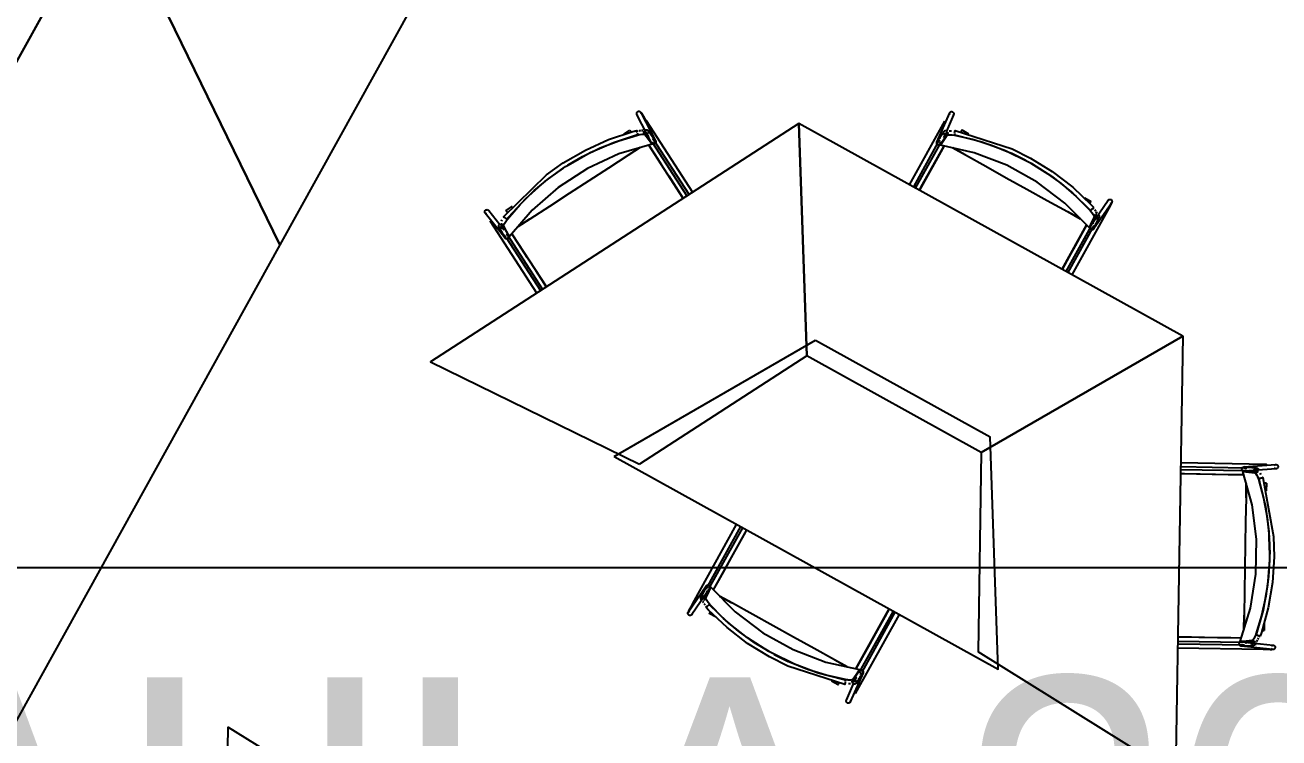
# Model space of a CAD drawing. Header units: metres. Extents: x 3.2 to 22.3, y 0.7 to 22.8.
# Drawn here: x 12.905 to 14.142, y 5.182 to 5.886 of the extents above; entities that cross this region are included whole.
import ezdxf

# ---------------------------------------------------------------- set-up
doc = ezdxf.new("R2010")
doc.units = ezdxf.units.M
for name, color, linetype in [('ARREDI', 9, 'Continuous'), ('PARETI_STRUTTURE', 7, 'Continuous'), ('WAYFINDING_RIQUADRI', 7, 'Continuous'), ('WAYFINDING_TESTI', 7, 'Continuous')]:
    doc.layers.add(name, color=color, linetype=linetype)

msp = doc.modelspace()

# ---------------------------------------------------------------- linework, layer by layer
at = {"layer": 'ARREDI'}
for points in [[(13.3182, 6.6105), (13.7006, 6.6506), (13.1564, 5.6689), (12.9878, 6.0146), (13.1564, 5.6689), (12.7762, 4.9831), (12.5007, 5.1358), (12.9878, 6.0146)], [(13.5097, 5.7966), (13.5091, 5.7971), (13.5088, 5.7975), (13.5088, 5.7975), (13.5087, 5.7977), (13.5086, 5.7985), (13.5087, 5.7992)], [(13.5087, 5.7992), (13.509, 5.7999), (13.5096, 5.8004), (13.5103, 5.8006), (13.5111, 5.8006), (13.5118, 5.8004), (13.5124, 5.7999), (13.5126, 5.7995), (13.5126, 5.7995), (13.5127, 5.7993), (13.5129, 5.7986), (13.5128, 5.7978)], [(13.8175, 5.7973), (13.8173, 5.7981), (13.8174, 5.7988), (13.8175, 5.799), (13.8175, 5.799), (13.8177, 5.7995), (13.8182, 5.8), (13.8189, 5.8003), (13.8197, 5.8003), (13.8204, 5.8001), (13.821, 5.7996), (13.8214, 5.799)], [(13.8214, 5.799), (13.8216, 5.7983), (13.8215, 5.7975), (13.8214, 5.7973), (13.8214, 5.7973), (13.8212, 5.7969), (13.8206, 5.7964)], [(13.6687, 5.7887), (13.3051, 5.5533), (13.5113, 5.4522)], [(13.5018, 5.7819), (13.502, 5.7817), (13.5022, 5.7813), (13.5026, 5.7807), (13.503, 5.7801)], [(13.5086, 5.7815), (13.5085, 5.7818), (13.5085, 5.7818), (13.5085, 5.7818)], [(13.5098, 5.7812), (13.5087, 5.781)], [(13.5087, 5.781), (13.5097, 5.7812)], [(13.509, 5.7796), (13.5088, 5.7804), (13.5087, 5.781)], [(13.5122, 5.7816), (13.511, 5.7815)], [(13.5111, 5.7815), (13.5124, 5.7817)], [(13.515, 5.7817), (13.5133, 5.7818)], [(13.5134, 5.7818), (13.515, 5.7818)], [(13.5199, 5.7796), (13.5195, 5.779), (13.5189, 5.7785), (13.5182, 5.7782), (13.5175, 5.7782), (13.5168, 5.7784), (13.5168, 5.7784), (13.5162, 5.7789), (13.5161, 5.779), (13.5158, 5.7795), (13.5157, 5.7802), (13.5158, 5.781)], [(13.5162, 5.7816), (13.5168, 5.7821), (13.5175, 5.7824), (13.5182, 5.7824), (13.5189, 5.7822), (13.519, 5.7822), (13.5195, 5.7817), (13.5196, 5.7816), (13.5198, 5.7811), (13.52, 5.7804), (13.5198, 5.7796)], [(13.5167, 5.7908), (13.5172, 5.7911)], [(13.5205, 5.7755), (13.5194, 5.7768), (13.5168, 5.7802)], [(13.5179, 5.7916), (13.5177, 5.7914), (13.5172, 5.7911)], [(13.518, 5.7916), (13.518, 5.7916)], [(14.0475, 5.5787), (13.6687, 5.7887), (13.6766, 5.5592)], [(13.8487, 5.4638), (13.6766, 5.5592), (13.6687, 5.7887)], [(13.8116, 5.7787), (13.8114, 5.7794), (13.8115, 5.7802), (13.8118, 5.7807), (13.8119, 5.7808), (13.8123, 5.7813), (13.8124, 5.7813), (13.8131, 5.7816), (13.8138, 5.7816), (13.8145, 5.7814), (13.8151, 5.7809)], [(13.8114, 5.7747), (13.8122, 5.7759), (13.8155, 5.7808)], [(13.8127, 5.7908), (13.8127, 5.7908)], [(13.8127, 5.7907), (13.813, 5.7906), (13.8134, 5.7904)], [(13.8134, 5.7903), (13.814, 5.79)], [(13.8171, 5.7812), (13.818, 5.7813), (13.8193, 5.7812)], [(13.8179, 5.7813), (13.8192, 5.7812)], [(13.8224, 5.7795), (13.8226, 5.7802), (13.8227, 5.7808), (13.8227, 5.7813), (13.8228, 5.7816), (13.8228, 5.7817), (13.8228, 5.7816), (13.8228, 5.7814)], [(13.8294, 5.7822), (13.8293, 5.7819), (13.8291, 5.7815), (13.8288, 5.7809), (13.8284, 5.7803)], [(13.5094, 5.7772), (13.5118, 5.7777), (13.5141, 5.778), (13.5158, 5.778), (13.5166, 5.7777), (13.5202, 5.773), (13.5239, 5.7683), (13.4911, 5.7585), (13.4599, 5.7442), (13.4312, 5.7255), (13.4053, 5.703), (13.383, 5.6771), (13.3802, 5.6823), (13.3774, 5.6875)], [(13.455, 5.756), (13.4725, 5.7645), (13.4907, 5.7716), (13.5093, 5.7772)], [(13.4551, 5.756), (13.4726, 5.7645), (13.4908, 5.7716), (13.5094, 5.7772)], [(13.5092, 5.7789), (13.5094, 5.7783), (13.5095, 5.7779), (13.5095, 5.7776)], [(13.5094, 5.7772), (13.5119, 5.7777), (13.5142, 5.778), (13.5158, 5.778), (13.5166, 5.7777)], [(13.5205, 5.7673), (13.5261, 5.7586), (13.5332, 5.7477), (13.5402, 5.7369), (13.5472, 5.726), (13.5542, 5.7151)], [(13.5238, 5.7683), (13.5234, 5.7706)], [(13.5273, 5.7699), (13.5269, 5.7692), (13.5264, 5.7687), (13.5257, 5.7685), (13.5249, 5.7685), (13.5242, 5.7687), (13.5236, 5.7692)], [(13.5249, 5.7727), (13.5256, 5.7727), (13.5263, 5.7725), (13.5269, 5.772), (13.5272, 5.7716), (13.5273, 5.7714), (13.5274, 5.7706), (13.5273, 5.7699)], [(13.8049, 5.7685), (13.8047, 5.7692), (13.8048, 5.7699), (13.8049, 5.7702), (13.8049, 5.7702), (13.8051, 5.7706), (13.8057, 5.7711), (13.8063, 5.7714), (13.8071, 5.7714), (13.8078, 5.7712)], [(13.8086, 5.768), (13.808, 5.7675), (13.8073, 5.7672), (13.8066, 5.7672), (13.8059, 5.7674), (13.8053, 5.7678), (13.8049, 5.7685)], [(13.9562, 5.7027), (13.9578, 5.7008), (13.9591, 5.699), (13.9599, 5.6975), (13.96, 5.6966), (13.9576, 5.6912), (13.9552, 5.6858), (13.9311, 5.7101), (13.9038, 5.7308), (13.8738, 5.7474), (13.8418, 5.7596), (13.8084, 5.7671), (13.8117, 5.7721), (13.815, 5.777)], [(13.8157, 5.7796), (13.8156, 5.7788), (13.8154, 5.7783), (13.8153, 5.7782), (13.8148, 5.7777), (13.8148, 5.7777), (13.8141, 5.7774), (13.8134, 5.7774), (13.8126, 5.7776), (13.812, 5.7781), (13.8116, 5.7787)], [(13.815, 5.777), (13.8158, 5.7773), (13.8175, 5.7775), (13.8198, 5.7774), (13.8222, 5.777)], [(13.815, 5.777), (13.8157, 5.7773), (13.8174, 5.7775), (13.8197, 5.7774), (13.8222, 5.777)], [(13.8223, 5.7787), (13.8222, 5.7781), (13.8221, 5.7776), (13.8221, 5.7774)], [(13.8222, 5.777), (13.8412, 5.7727), (13.8598, 5.7669), (13.8776, 5.7597)], [(13.8223, 5.777), (13.8413, 5.7727), (13.8599, 5.7669), (13.8776, 5.7596)], [(13.5119, 5.7648), (13.4999, 5.757), (13.4806, 5.7445), (13.4612, 5.7319), (13.4418, 5.7194), (13.4224, 5.7068), (13.4031, 5.6943), (13.3911, 5.6865)], [(13.4407, 5.7475), (13.4546, 5.7557)], [(13.4546, 5.7557), (13.4407, 5.7475)], [(13.512, 5.7648), (13.5002, 5.7572)], [(13.7877, 5.7227), (13.7908, 5.7285), (13.7983, 5.7418), (13.8057, 5.7552), (13.8119, 5.7664)], [(13.8327, 5.7576), (13.8205, 5.7644)], [(13.8205, 5.7644), (13.8331, 5.7575), (13.8532, 5.7463), (13.8734, 5.7351), (13.8936, 5.7239), (13.9138, 5.7127), (13.9339, 5.7016), (13.9464, 5.6946)], [(13.8782, 5.7594), (13.8928, 5.7521)], [(13.8928, 5.7521), (13.8782, 5.7594)], [(13.436, 5.7444), (13.4226, 5.735)], [(13.4227, 5.735), (13.436, 5.7444)], [(13.8977, 5.7493), (13.9119, 5.7407), (13.9277, 5.7293), (13.9424, 5.7166), (13.9561, 5.7028)], [(13.8977, 5.7493), (13.9119, 5.7407), (13.9277, 5.7292), (13.9425, 5.7165), (13.9562, 5.7027)], [(13.3808, 5.6939), (13.3935, 5.7087), (13.4074, 5.7223), (13.4222, 5.7346)], [(13.3809, 5.694), (13.3936, 5.7087), (13.4075, 5.7224), (13.4222, 5.7347)], [(13.9558, 5.7097), (13.9561, 5.7104), (13.9564, 5.7109), (13.9567, 5.7114), (13.9568, 5.7116)], [(13.9577, 5.7037), (13.9582, 5.7042), (13.9588, 5.7047), (13.9596, 5.7055), (13.9598, 5.7057)], [(13.9599, 5.7057), (13.9599, 5.7057)], [(13.9735, 5.7116), (13.9736, 5.7124), (13.9739, 5.7128), (13.9739, 5.7128), (13.974, 5.713), (13.9746, 5.7135), (13.9753, 5.7137)], [(13.9753, 5.7137), (13.9761, 5.7137), (13.9768, 5.7134), (13.9773, 5.7129), (13.9777, 5.7123), (13.9778, 5.7115), (13.9777, 5.7108), (13.9774, 5.7104), (13.9774, 5.7103), (13.9773, 5.7101), (13.9767, 5.7097), (13.976, 5.7094)], [(13.3606, 5.6993), (13.3599, 5.6995), (13.3593, 5.6999), (13.3591, 5.7001), (13.3591, 5.7001), (13.3588, 5.7005), (13.3586, 5.7012), (13.3587, 5.702), (13.359, 5.7026), (13.3596, 5.7032), (13.3603, 5.7035), (13.361, 5.7036)], [(13.361, 5.7036), (13.3617, 5.7034), (13.3623, 5.703), (13.3625, 5.7028), (13.3625, 5.7028), (13.3628, 5.7024), (13.363, 5.7016)], [(13.3757, 5.6933), (13.375, 5.6922)], [(13.375, 5.6922), (13.3756, 5.6933)], [(13.3771, 5.6965), (13.377, 5.6966), (13.377, 5.6966), (13.377, 5.6966), (13.3772, 5.6964), (13.3776, 5.6961), (13.3781, 5.6957), (13.3793, 5.6948)], [(13.3774, 5.6875), (13.3775, 5.6884), (13.3782, 5.69), (13.3793, 5.6919), (13.3808, 5.6939)], [(13.3774, 5.6875), (13.3775, 5.6884), (13.3781, 5.6899), (13.3793, 5.6918), (13.3808, 5.6939)], [(13.3804, 5.694), (13.3802, 5.6941), (13.3798, 5.6944), (13.3793, 5.6948)], [(13.3808, 5.7009), (13.3804, 5.7016), (13.38, 5.7021), (13.3797, 5.7025), (13.3796, 5.7027)], [(13.4028, 5.6941), (13.3911, 5.6865)], [(13.9465, 5.6946), (13.9342, 5.7014)], [(13.9562, 5.7027), (13.9579, 5.7007), (13.9592, 5.6989), (13.9599, 5.6974), (13.96, 5.6966)], [(13.9577, 5.7037), (13.9572, 5.7033), (13.9568, 5.703), (13.9567, 5.7028)], [(13.96, 5.7043), (13.9592, 5.7051)], [(13.9623, 5.6976), (13.9606, 5.6937), (13.9599, 5.6921)], [(13.9616, 5.7022), (13.9608, 5.7033)], [(13.9633, 5.6946), (13.9625, 5.6946), (13.9618, 5.6949), (13.9612, 5.6954), (13.9609, 5.696), (13.9608, 5.6968), (13.9608, 5.6968), (13.9609, 5.6975), (13.961, 5.6976), (13.9613, 5.6981), (13.9619, 5.6986), (13.9626, 5.6988)], [(13.9609, 5.7032), (13.9616, 5.7022)], [(13.9629, 5.6999), (13.9621, 5.7014)], [(13.9621, 5.7014), (13.9629, 5.6999)], [(13.9633, 5.6988), (13.964, 5.6985), (13.9646, 5.698), (13.965, 5.6974), (13.9651, 5.6967), (13.9651, 5.6966), (13.9649, 5.6959), (13.9649, 5.6958), (13.9646, 5.6953), (13.964, 5.6949), (13.9633, 5.6946)], [(13.9716, 5.7027), (13.9722, 5.7023)], [(13.9729, 5.7019), (13.973, 5.7019), (13.9729, 5.7019), (13.9727, 5.7021), (13.9722, 5.7023)], [(13.3642, 5.692), (13.3642, 5.692), (13.3644, 5.6922), (13.3649, 5.6925)], [(13.3649, 5.6925), (13.3654, 5.6928)], [(13.3743, 5.6854), (13.3736, 5.6856), (13.373, 5.686), (13.3726, 5.6864), (13.3725, 5.6866), (13.3724, 5.6872), (13.3724, 5.6873), (13.3724, 5.688), (13.3728, 5.6887), (13.3733, 5.6892)], [(13.3777, 5.6833), (13.3771, 5.6846), (13.3743, 5.6898)], [(13.3747, 5.6896), (13.3755, 5.6894), (13.3761, 5.689), (13.3764, 5.6885), (13.3765, 5.6884), (13.3767, 5.6877), (13.3766, 5.6869), (13.3763, 5.6863), (13.3757, 5.6858), (13.375, 5.6854), (13.3743, 5.6854)], [(13.9527, 5.6883), (13.9476, 5.6792), (13.9414, 5.6679), (13.9351, 5.6566), (13.9288, 5.6452)], [(13.9552, 5.6858), (13.9569, 5.6872)], [(13.9582, 5.6835), (13.9574, 5.6835), (13.9567, 5.6838), (13.9562, 5.6843), (13.9558, 5.6849), (13.9557, 5.6857), (13.9558, 5.6864)], [(13.959, 5.6874), (13.9595, 5.6869), (13.9599, 5.6863), (13.96, 5.6855), (13.9599, 5.6848), (13.9596, 5.6844), (13.9596, 5.6844), (13.9595, 5.6842), (13.9589, 5.6837), (13.9582, 5.6835)], [(13.9589, 5.6898), (13.9593, 5.6907)], [(13.3801, 5.6746), (13.3794, 5.6748), (13.3788, 5.6752), (13.3786, 5.6754), (13.3786, 5.6754), (13.3784, 5.6758), (13.3782, 5.6765), (13.3783, 5.6773), (13.3786, 5.678), (13.3791, 5.6785)], [(13.3825, 5.6769), (13.3824, 5.6762), (13.3821, 5.6755), (13.3816, 5.675), (13.3809, 5.6747), (13.3801, 5.6746)], [(13.4193, 5.6272), (13.4172, 5.6306), (13.4089, 5.6434), (13.4005, 5.6562), (13.3922, 5.6691), (13.3853, 5.6798)], [(13.4864, 5.4598), (13.6851, 5.5747)], [(13.6851, 5.5747), (13.8573, 5.4793)], [(14.0475, 5.5787), (14.0405, 5.1456), (13.8455, 5.267)], [(13.6766, 5.5592), (13.5113, 5.4522)], [(13.4864, 5.4598), (13.8652, 5.2498), (13.8573, 5.4793)], [(13.8487, 5.4638), (13.8455, 5.2669)], [(14.1071, 5.4456), (14.1065, 5.446), (14.1061, 5.4467), (14.106, 5.4474), (14.1061, 5.4482), (14.1065, 5.4488)], [(14.1065, 5.4488), (14.107, 5.4493), (14.1077, 5.4496), (14.108, 5.4496), (14.1085, 5.4496), (14.1092, 5.4494), (14.1097, 5.4489), (14.1101, 5.4483), (14.1103, 5.4475)], [(14.115, 5.446), (14.1165, 5.4458), (14.1224, 5.4452)], [(14.1214, 5.4445), (14.1207, 5.4442), (14.1201, 5.4442), (14.12, 5.4442), (14.1193, 5.4444), (14.1193, 5.4444), (14.1187, 5.4449), (14.1183, 5.4455), (14.1182, 5.4463), (14.1183, 5.447), (14.1187, 5.4477)], [(14.1187, 5.4477), (14.1192, 5.4482), (14.1199, 5.4485), (14.1205, 5.4485), (14.1207, 5.4485), (14.1213, 5.4483), (14.1213, 5.4482), (14.1219, 5.4478), (14.1223, 5.4471), (14.1224, 5.4464)], [(14.1298, 5.4524), (14.1298, 5.4524), (14.1298, 5.4521), (14.1298, 5.4516)], [(14.1298, 5.4516), (14.1298, 5.4509)], [(14.1379, 5.4513), (14.1384, 5.4518), (14.1391, 5.4521), (14.1394, 5.4521), (14.1399, 5.4521), (14.1406, 5.4518), (14.1411, 5.4514), (14.1415, 5.4507), (14.1417, 5.45), (14.1416, 5.4492), (14.1412, 5.4486)], [(14.1412, 5.4486), (14.1406, 5.4481), (14.14, 5.4478), (14.1397, 5.4478), (14.1392, 5.4478), (14.1385, 5.448), (14.1379, 5.4485)], [(14.1079, 5.4417), (14.0951, 5.4419), (14.0798, 5.4421), (14.0646, 5.4424), (14.0493, 5.4426), (14.0453, 5.4427)], [(14.1197, 5.2843), (14.1188, 5.2821), (14.1177, 5.28), (14.1168, 5.2786), (14.116, 5.2781), (14.1101, 5.2777), (14.1042, 5.2773), (14.1144, 5.31), (14.1198, 5.3438), (14.1204, 5.3781), (14.116, 5.4121), (14.107, 5.4451), (14.1128, 5.4445), (14.1187, 5.4439)], [(14.1103, 5.4331), (14.11, 5.4188), (14.1096, 5.3958), (14.1093, 5.3727), (14.1089, 5.3496), (14.1085, 5.3265), (14.1082, 5.3035), (14.1079, 5.2892)], [(14.11, 5.4192), (14.1103, 5.4331)], [(14.1187, 5.4439), (14.1194, 5.4433), (14.1204, 5.4419), (14.1213, 5.4398), (14.1222, 5.4376)], [(14.1187, 5.4439), (14.1194, 5.4434), (14.1203, 5.442), (14.1213, 5.44), (14.1222, 5.4376)], [(14.1222, 5.4376), (14.1273, 5.4188), (14.1309, 5.3996), (14.1329, 5.3805)], [(14.1222, 5.4374), (14.1273, 5.4187), (14.1309, 5.3996), (14.1329, 5.3805)], [(14.1237, 5.4383), (14.1231, 5.4381), (14.1227, 5.4379), (14.1225, 5.4379)], [(14.1237, 5.4383), (14.1244, 5.4385), (14.1251, 5.4387), (14.1258, 5.4389), (14.1262, 5.4391), (14.1265, 5.4392), (14.1266, 5.4392), (14.1265, 5.4392), (14.1263, 5.4391)], [(14.1245, 5.4421), (14.124, 5.4433)], [(14.124, 5.4433), (14.1245, 5.4421)], [(14.1301, 5.4336), (14.1299, 5.4336), (14.1294, 5.4336), (14.1287, 5.4336), (14.128, 5.4336)], [(14.1302, 5.4336), (14.1301, 5.4336)], [(13.617, 5.3874), (13.6143, 5.3827), (13.6018, 5.36), (13.5955, 5.3487), (13.5892, 5.3374), (13.5842, 5.3283)], [(14.1334, 5.3635), (14.133, 5.3799)], [(14.133, 5.3798), (14.1334, 5.3635)], [(14.1333, 5.3579), (14.1323, 5.3413), (14.1297, 5.322), (14.1254, 5.303), (14.1197, 5.2845)], [(14.1333, 5.3579), (14.1323, 5.3413), (14.1296, 5.3219), (14.1254, 5.3029), (14.1197, 5.2843)], [(13.5736, 5.3178), (13.5729, 5.3181), (13.5723, 5.3186), (13.5719, 5.3192), (13.5718, 5.3199), (13.5718, 5.32), (13.5719, 5.3207), (13.572, 5.3208), (13.5723, 5.3213), (13.5729, 5.3217), (13.5736, 5.322)], [(13.5736, 5.322), (13.5744, 5.322), (13.5751, 5.3217), (13.5756, 5.3212), (13.576, 5.3206), (13.5761, 5.3199), (13.5761, 5.3198), (13.576, 5.3191), (13.5759, 5.319), (13.5756, 5.3185), (13.575, 5.318), (13.5746, 5.3179)], [(13.577, 5.3245), (13.5763, 5.323), (13.5746, 5.3191)], [(13.5779, 5.3292), (13.5774, 5.3297), (13.577, 5.3303), (13.5769, 5.3311), (13.577, 5.3318), (13.5773, 5.3322), (13.5773, 5.3322), (13.5774, 5.3324), (13.578, 5.3329), (13.5787, 5.3331)], [(13.5807, 5.3139), (13.5791, 5.3158), (13.5778, 5.3177), (13.577, 5.3192), (13.5769, 5.32), (13.5793, 5.3254), (13.5817, 5.3308), (13.6058, 5.3065), (13.6331, 5.2858), (13.6631, 5.2692), (13.6951, 5.257), (13.7285, 5.2495), (13.7252, 5.2445), (13.7219, 5.2396)], [(13.578, 5.3268), (13.5776, 5.3259)], [(13.5787, 5.3331), (13.5794, 5.3331), (13.5801, 5.3328), (13.5807, 5.3323), (13.5811, 5.3317), (13.5812, 5.3309), (13.5811, 5.3302)], [(13.5817, 5.3308), (13.5799, 5.3294)], [(13.5904, 5.322), (13.6025, 5.3153)], [(13.7164, 5.2522), (13.7038, 5.2591), (13.6837, 5.2703), (13.6635, 5.2815), (13.6433, 5.2927), (13.6231, 5.3039), (13.603, 5.315), (13.5904, 5.322)], [(13.5639, 5.3147), (13.5639, 5.3147), (13.564, 5.3147), (13.5642, 5.3145), (13.5647, 5.3143)], [(13.5653, 5.3139), (13.5647, 5.3143)], [(13.574, 5.3167), (13.5746, 5.3156)], [(13.5746, 5.3156), (13.574, 5.3167)], [(13.5753, 5.3144), (13.5761, 5.3133)], [(13.576, 5.3134), (13.5753, 5.3144)], [(13.5806, 5.3139), (13.579, 5.3159), (13.5777, 5.3177), (13.577, 5.3192), (13.5769, 5.3201)], [(13.5769, 5.3123), (13.5776, 5.3115)], [(13.577, 5.3109), (13.577, 5.3109)], [(13.5792, 5.3129), (13.5787, 5.3124), (13.5781, 5.3119), (13.5776, 5.3115), (13.5773, 5.3111), (13.5771, 5.3109)], [(13.5792, 5.3129), (13.5797, 5.3133), (13.5801, 5.3136), (13.5802, 5.3138)], [(13.6392, 5.2673), (13.6249, 5.2759), (13.6092, 5.2874), (13.5944, 5.3001), (13.5806, 5.3139)], [(13.6392, 5.2673), (13.625, 5.2759), (13.6092, 5.2873), (13.5944, 5.3), (13.5807, 5.3138)], [(13.7578, 5.3094), (13.7535, 5.3015), (13.746, 5.2882), (13.7386, 5.2748), (13.7312, 5.2614), (13.725, 5.2502)], [(13.5616, 5.3029), (13.5608, 5.3029), (13.5601, 5.3032), (13.5596, 5.3037), (13.5592, 5.3044), (13.5591, 5.3051), (13.5592, 5.3058), (13.5595, 5.3063), (13.5595, 5.3063), (13.5596, 5.3065), (13.5602, 5.3069), (13.5609, 5.3072)], [(13.5634, 5.305), (13.5633, 5.3042), (13.563, 5.3038), (13.563, 5.3038), (13.5629, 5.3036), (13.5623, 5.3031), (13.5616, 5.3029)], [(13.5811, 5.3069), (13.5808, 5.3062), (13.5804, 5.3057), (13.5802, 5.3052), (13.5801, 5.305)], [(14.1079, 5.2891), (14.1081, 5.3031)], [(14.1256, 5.288), (14.1264, 5.288), (14.127, 5.288), (14.1275, 5.288), (14.1278, 5.288)], [(14.1053, 5.2806), (14.0949, 5.2808), (14.0819, 5.281), (14.069, 5.2812), (14.0561, 5.2815), (14.0432, 5.2817)], [(14.1036, 5.2735), (14.1033, 5.2742), (14.1032, 5.275), (14.1034, 5.2757), (14.1038, 5.2763), (14.1044, 5.2768), (14.1051, 5.277)], [(14.1073, 5.274), (14.1069, 5.2734), (14.1063, 5.2729), (14.1056, 5.2727), (14.1051, 5.2727), (14.1049, 5.2727), (14.1042, 5.273), (14.1036, 5.2735)], [(14.1042, 5.2773), (14.1064, 5.2764)], [(14.1095, 5.2759), (14.1105, 5.276)], [(14.118, 5.2765), (14.1137, 5.2762), (14.1121, 5.2761)], [(14.1159, 5.2743), (14.1155, 5.275), (14.1154, 5.2757), (14.1156, 5.2765), (14.116, 5.2771), (14.1166, 5.2775), (14.1166, 5.2775), (14.1172, 5.2777), (14.1174, 5.2778), (14.118, 5.2777), (14.1187, 5.2774), (14.1192, 5.2769)], [(14.1156, 5.2762), (14.1156, 5.2762)], [(14.1195, 5.2762), (14.1196, 5.2755), (14.1195, 5.2747), (14.1191, 5.2741), (14.1185, 5.2737), (14.1185, 5.2736), (14.1178, 5.2734), (14.1177, 5.2734), (14.1171, 5.2735), (14.1164, 5.2738), (14.1159, 5.2743)], [(14.1197, 5.2843), (14.1187, 5.2819), (14.1177, 5.2799), (14.1167, 5.2786), (14.116, 5.2781)], [(14.12, 5.284), (14.1202, 5.2839), (14.1206, 5.2838), (14.1212, 5.2835)], [(14.1203, 5.2772), (14.1213, 5.2785)], [(14.1213, 5.2785), (14.1203, 5.2771)], [(14.1212, 5.2835), (14.1219, 5.2833), (14.1226, 5.283), (14.1232, 5.2828), (14.1237, 5.2826), (14.124, 5.2825)], [(14.1223, 5.2805), (14.1217, 5.2794)], [(14.1218, 5.2796), (14.1223, 5.2806)], [(14.1228, 5.2818), (14.1232, 5.2828)], [(14.1232, 5.2828), (14.1228, 5.2818)], [(14.1351, 5.2728), (14.1357, 5.2733), (14.1364, 5.2735), (14.1369, 5.2735), (14.1371, 5.2735), (14.1378, 5.2732), (14.1383, 5.2727)], [(14.1383, 5.2727), (14.1387, 5.272), (14.1388, 5.2713)], [(13.6587, 5.2572), (13.6441, 5.2645)], [(13.6441, 5.2645), (13.6587, 5.2572)], [(14.1269, 5.2707), (14.1269, 5.2701)], [(14.1269, 5.2692), (14.1269, 5.2692), (14.1269, 5.2695), (14.1269, 5.2701)], [(14.1388, 5.2712), (14.1386, 5.2705), (14.1382, 5.2699), (14.1376, 5.2694), (14.1369, 5.2692), (14.1364, 5.2692), (14.1364, 5.2692), (14.1361, 5.2692), (14.1355, 5.2696), (14.1349, 5.2701)], [(13.7145, 5.2396), (13.6956, 5.2439), (13.677, 5.2497), (13.6593, 5.257)], [(13.7147, 5.2396), (13.6957, 5.2439), (13.6771, 5.2497), (13.6593, 5.2569)], [(13.7042, 5.259), (13.7164, 5.2522)], [(13.7283, 5.2486), (13.7288, 5.2491), (13.7295, 5.2494), (13.7303, 5.2494), (13.731, 5.2492), (13.7316, 5.2488), (13.732, 5.2481)], [(13.732, 5.2481), (13.7322, 5.2474), (13.7321, 5.2467), (13.732, 5.2464), (13.732, 5.2464), (13.7318, 5.246), (13.7312, 5.2455), (13.7305, 5.2452), (13.7298, 5.2452), (13.7291, 5.2454)], [(13.7075, 5.2344), (13.7076, 5.2347), (13.7078, 5.2351), (13.7081, 5.2357), (13.7085, 5.2363)], [(13.7145, 5.2371), (13.7143, 5.2364), (13.7142, 5.2358), (13.7141, 5.2353), (13.7141, 5.235), (13.7141, 5.2349), (13.7141, 5.235), (13.7141, 5.2352)], [(13.7146, 5.2379), (13.7147, 5.2385), (13.7148, 5.239), (13.7148, 5.2392)], [(13.7219, 5.2396), (13.7211, 5.2393), (13.7194, 5.2391), (13.7171, 5.2393), (13.7147, 5.2396)], [(13.7219, 5.2396), (13.7211, 5.2393), (13.7195, 5.2391), (13.7172, 5.2392), (13.7147, 5.2396)], [(13.7197, 5.2354), (13.7189, 5.2353), (13.7176, 5.2354)], [(13.7189, 5.2353), (13.7176, 5.2354)], [(13.7212, 5.237), (13.7213, 5.2378), (13.7215, 5.2383), (13.7216, 5.2384), (13.7221, 5.2389), (13.7221, 5.2389), (13.7228, 5.2392), (13.7235, 5.2392), (13.7242, 5.239), (13.7249, 5.2385), (13.7253, 5.2379)], [(13.7255, 5.2419), (13.7247, 5.2407), (13.7213, 5.2358)], [(13.7253, 5.2379), (13.7254, 5.2372), (13.7254, 5.2365), (13.7251, 5.2359), (13.725, 5.2358), (13.7246, 5.2353), (13.7245, 5.2353), (13.7238, 5.235), (13.7231, 5.235), (13.7224, 5.2352), (13.7218, 5.2357)], [(13.7234, 5.2263), (13.7229, 5.2266)], [(13.7242, 5.2259), (13.7239, 5.226), (13.7234, 5.2263)], [(13.7242, 5.2258), (13.7242, 5.2258)], [(13.7155, 5.2176), (13.7153, 5.2183), (13.7154, 5.2191), (13.7155, 5.2193), (13.7155, 5.2193), (13.7157, 5.2197), (13.7163, 5.2202)], [(13.7194, 5.2193), (13.7196, 5.2186), (13.7195, 5.2178), (13.7194, 5.2176), (13.7194, 5.2176), (13.7192, 5.2171), (13.7186, 5.2166), (13.718, 5.2163), (13.7172, 5.2163), (13.7165, 5.2165), (13.7159, 5.217), (13.7155, 5.2176)], [(13.0983, 4.7598), (13.1053, 5.1928), (13.3003, 5.0715)]]:
    msp.add_lwpolyline(points, dxfattribs=at)
for points in [[(13.8084, 5.7671), (13.8088, 5.7701)], [(13.383, 5.6771), (13.3805, 5.6789)], [(13.8487, 5.4638), (14.0475, 5.5787)], [(14.107, 5.4451), (14.1098, 5.4461)], [(13.7285, 5.2495), (13.7281, 5.2465)]]:
    msp.add_lwpolyline(points, close=True, dxfattribs=at)
at = {"layer": 'PARETI_STRUTTURE'}
for points in [[(12.9909, 6.0201), (12.9823, 6.0249), (12.9909, 6.0201), (12.5007, 5.1357)], [(13.5233, 5.7696), (13.5088, 5.7975)], [(13.5125, 5.7998), (13.5133, 5.7987), (13.5142, 5.7973), (13.516, 5.7946), (13.518, 5.7916)], [(13.5126, 5.7995), (13.5272, 5.7716)], [(13.8049, 5.7702), (13.8175, 5.799)], [(13.8214, 5.7973), (13.8143, 5.781)], [(13.436, 5.7496), (13.4579, 5.7623), (13.4809, 5.7727), (13.5048, 5.7808), (13.5085, 5.7818)], [(13.4958, 5.778), (13.5018, 5.7819)], [(13.518, 5.7916), (13.5638, 5.7208)], [(13.5266, 5.7722), (13.5196, 5.7816)], [(13.778, 5.7281), (13.8127, 5.7908)], [(13.8118, 5.7807), (13.8117, 5.7806), (13.8113, 5.7799), (13.8112, 5.7798), (13.8112, 5.7797), (13.8106, 5.7788), (13.8105, 5.7787), (13.81, 5.7778), (13.8099, 5.7778), (13.8098, 5.7776), (13.8092, 5.7766), (13.8091, 5.7765), (13.8086, 5.7758), (13.8085, 5.7757), (13.8085, 5.7755), (13.8078, 5.7745), (13.8077, 5.7744), (13.8073, 5.7737), (13.8072, 5.7736), (13.8071, 5.7734), (13.807, 5.7733), (13.8065, 5.7724), (13.8064, 5.7723), (13.8059, 5.7716), (13.8058, 5.7715), (13.8058, 5.7713), (13.8057, 5.7712), (13.8054, 5.7708), (13.8049, 5.7702)], [(13.8228, 5.7817), (13.8793, 5.7636), (13.8973, 5.7545)], [(13.8295, 5.7822), (13.8361, 5.7785)], [(13.4383, 5.746), (13.4408, 5.7476), (13.4626, 5.7599), (13.4856, 5.7699), (13.5095, 5.7776)], [(13.5231, 5.7696), (13.523, 5.7697), (13.523, 5.7698), (13.5229, 5.7699), (13.5228, 5.77), (13.5227, 5.7701), (13.5226, 5.7702), (13.5226, 5.7703), (13.5225, 5.7704), (13.5224, 5.7705), (13.5223, 5.7706), (13.5222, 5.7707), (13.5222, 5.7709), (13.5221, 5.771), (13.522, 5.7711), (13.5219, 5.7712), (13.5219, 5.7713), (13.5218, 5.7714), (13.5217, 5.7715), (13.5215, 5.7717), (13.5215, 5.7718), (13.5214, 5.7719), (13.5213, 5.772), (13.5212, 5.7721), (13.5212, 5.7722), (13.5211, 5.7723), (13.521, 5.7724), (13.5209, 5.7725), (13.5208, 5.7726), (13.5208, 5.7727), (13.5207, 5.7729), (13.5206, 5.773), (13.5205, 5.7731), (13.5204, 5.7732), (13.5204, 5.7733), (13.5203, 5.7734), (13.5202, 5.7735), (13.5201, 5.7736), (13.5201, 5.7737), (13.52, 5.7738), (13.5199, 5.7739), (13.5198, 5.774), (13.5197, 5.7741), (13.5197, 5.7742), (13.5196, 5.7743), (13.5195, 5.7744), (13.5194, 5.7745), (13.5193, 5.7746), (13.5193, 5.7747), (13.5192, 5.7749), (13.5191, 5.775), (13.519, 5.7751), (13.519, 5.7752), (13.5189, 5.7753), (13.5188, 5.7754), (13.5187, 5.7755), (13.5187, 5.7756), (13.5186, 5.7757), (13.5185, 5.7758), (13.5184, 5.7759), (13.5183, 5.776), (13.5183, 5.7761), (13.5182, 5.7762), (13.5181, 5.7763), (13.518, 5.7764), (13.5179, 5.7765), (13.5179, 5.7766), (13.5178, 5.7767), (13.5177, 5.7769), (13.5176, 5.777), (13.5176, 5.7771), (13.5175, 5.7772), (13.5174, 5.7773), (13.5173, 5.7774), (13.5172, 5.7775), (13.5172, 5.7776), (13.5171, 5.7777), (13.517, 5.7778), (13.5169, 5.7779), (13.5168, 5.778), (13.5168, 5.7781), (13.5167, 5.7782), (13.5166, 5.7783), (13.5165, 5.7784), (13.5165, 5.7785), (13.5164, 5.7786), (13.5163, 5.7787), (13.5161, 5.779), (13.5161, 5.779)], [(13.5184, 5.7784), (13.5195, 5.7768)], [(13.5545, 5.7147), (13.5204, 5.7673)], [(13.5237, 5.7703), (13.5581, 5.7171)], [(13.5602, 5.7184), (13.5244, 5.7737)], [(13.8059, 5.7697), (13.7817, 5.726)], [(13.7839, 5.7248), (13.8087, 5.7696)], [(13.8075, 5.7724), (13.806, 5.7699)], [(13.8093, 5.7694), (13.8088, 5.7684)], [(13.8091, 5.7685), (13.8154, 5.7783)], [(13.8137, 5.7795), (13.8118, 5.7753)], [(13.8126, 5.7766), (13.8131, 5.7775)], [(13.8221, 5.7774), (13.825, 5.7768), (13.8492, 5.7705), (13.8727, 5.7618), (13.8952, 5.7507)], [(13.8119, 5.7664), (13.7877, 5.7227)], [(13.377, 5.6966), (13.4195, 5.738), (13.436, 5.7496)], [(13.3804, 5.694), (13.3823, 5.6963), (13.3992, 5.7147), (13.418, 5.7313), (13.4383, 5.746)], [(13.8953, 5.7507), (13.8978, 5.7493), (13.9189, 5.7358), (13.9386, 5.7203), (13.9566, 5.7028)], [(13.8973, 5.7545), (13.9188, 5.7412), (13.9389, 5.7257), (13.9573, 5.7084), (13.9599, 5.7057)], [(13.3796, 5.7028), (13.386, 5.7069)], [(13.9506, 5.7151), (13.9568, 5.7116)], [(13.9561, 5.6868), (13.9739, 5.7128)], [(13.9774, 5.7103), (13.9596, 5.6844)], [(13.9776, 5.7106), (13.977, 5.7094), (13.9763, 5.7079), (13.9747, 5.7051), (13.9729, 5.7019)], [(13.3786, 5.6754), (13.3591, 5.7001)], [(13.3625, 5.7028), (13.3735, 5.6889)], [(13.973, 5.7019), (13.9382, 5.6393)], [(13.956, 5.687), (13.956, 5.6872), (13.9561, 5.6873), (13.9561, 5.6874), (13.9562, 5.6875), (13.9562, 5.6876), (13.9563, 5.6877), (13.9563, 5.6879), (13.9564, 5.688), (13.9565, 5.6881), (13.9565, 5.6882), (13.9566, 5.6883), (13.9566, 5.6884), (13.9567, 5.6886), (13.9567, 5.6887), (13.9568, 5.6888), (13.9569, 5.6889), (13.9569, 5.689), (13.957, 5.6892), (13.957, 5.6893), (13.9571, 5.6894), (13.9571, 5.6895), (13.9572, 5.6896), (13.9572, 5.6898), (13.9573, 5.6899), (13.9574, 5.69), (13.9575, 5.6902), (13.9575, 5.6903), (13.9576, 5.6905), (13.9576, 5.6906), (13.9577, 5.6907), (13.9577, 5.6908), (13.9578, 5.6909), (13.9579, 5.6911), (13.9579, 5.6912), (13.958, 5.6913), (13.958, 5.6914), (13.9581, 5.6915), (13.9582, 5.6918), (13.9582, 5.6919), (13.9583, 5.692), (13.9584, 5.6921), (13.9584, 5.6923), (13.9585, 5.6924), (13.9585, 5.6925), (13.9586, 5.6926), (13.9586, 5.6927), (13.9587, 5.6928), (13.9588, 5.693), (13.9588, 5.6931), (13.9589, 5.6933), (13.959, 5.6934), (13.959, 5.6936), (13.9591, 5.6937), (13.9591, 5.6938), (13.9592, 5.6939), (13.9593, 5.694), (13.9593, 5.6941), (13.9594, 5.6943), (13.9594, 5.6944), (13.9595, 5.6945), (13.9595, 5.6946), (13.9596, 5.6949), (13.9597, 5.695), (13.9598, 5.6951), (13.9598, 5.6952), (13.9599, 5.6953), (13.9599, 5.6954), (13.96, 5.6956), (13.9601, 5.6957), (13.9601, 5.6958), (13.9602, 5.6959), (13.9603, 5.6962), (13.9603, 5.6963), (13.9604, 5.6964), (13.9604, 5.6965), (13.9605, 5.6966), (13.9606, 5.6968), (13.9606, 5.6969), (13.9607, 5.697), (13.9607, 5.6971), (13.9608, 5.6972), (13.9608, 5.6973), (13.9609, 5.6975), (13.9609, 5.6976), (13.961, 5.6976)], [(13.9599, 5.6852), (13.9649, 5.6958)], [(13.9615, 5.6953), (13.9606, 5.6936)], [(13.41, 5.6212), (13.3642, 5.692)], [(13.3726, 5.6864), (13.3727, 5.6864), (13.3727, 5.6863), (13.3728, 5.6861), (13.3729, 5.686), (13.3729, 5.6859), (13.3731, 5.6857), (13.3731, 5.6856), (13.3732, 5.6854), (13.3732, 5.6853), (13.3733, 5.6852), (13.3734, 5.6851), (13.3734, 5.685), (13.3735, 5.6849), (13.3736, 5.6848), (13.3736, 5.6846), (13.3737, 5.6845), (13.3737, 5.6844), (13.3738, 5.6843), (13.3739, 5.6842), (13.3739, 5.6841), (13.374, 5.684), (13.3741, 5.6839), (13.3741, 5.6837), (13.3742, 5.6836), (13.3743, 5.6835), (13.3743, 5.6834), (13.3744, 5.6833), (13.3745, 5.6832), (13.3745, 5.683), (13.3746, 5.6829), (13.3746, 5.6828), (13.3747, 5.6827), (13.3748, 5.6825), (13.3749, 5.6824), (13.375, 5.6822), (13.375, 5.6821), (13.3751, 5.682), (13.3752, 5.6819), (13.3752, 5.6818), (13.3754, 5.6816), (13.3754, 5.6814), (13.3755, 5.6813), (13.3755, 5.6812), (13.3757, 5.681), (13.3757, 5.6809), (13.3758, 5.6808), (13.3759, 5.6806), (13.3759, 5.6805), (13.376, 5.6804), (13.3761, 5.6803), (13.3762, 5.6801), (13.3762, 5.6799), (13.3763, 5.6798), (13.3764, 5.6797), (13.3764, 5.6796), (13.3765, 5.6795), (13.3766, 5.6794), (13.3766, 5.6793), (13.3767, 5.6792), (13.3768, 5.679), (13.3768, 5.6789), (13.3769, 5.6788), (13.377, 5.6787), (13.377, 5.6786), (13.3771, 5.6785), (13.3771, 5.6784), (13.3772, 5.6782), (13.3773, 5.6781), (13.3773, 5.678), (13.3775, 5.6778), (13.3775, 5.6777), (13.3776, 5.6775), (13.3777, 5.6774), (13.3777, 5.6773), (13.3778, 5.6772), (13.3778, 5.6771), (13.378, 5.6769), (13.378, 5.6768), (13.3781, 5.6766), (13.3782, 5.6765), (13.3783, 5.6763), (13.3784, 5.6762), (13.3786, 5.6754)], [(13.3745, 5.6876), (13.3774, 5.6839)], [(13.3766, 5.6853), (13.376, 5.6862)], [(13.3821, 5.6783), (13.3764, 5.6885)], [(13.9285, 5.6447), (13.9527, 5.6883)], [(13.9568, 5.6869), (13.9323, 5.6426)], [(13.9344, 5.6414), (13.9602, 5.6878)], [(13.3779, 5.6788), (13.3795, 5.6763)], [(13.3796, 5.6761), (13.4136, 5.6236)], [(13.4157, 5.6249), (13.381, 5.6786)], [(13.3814, 5.6789), (13.382, 5.6781)], [(13.3853, 5.6798), (13.4194, 5.6272)], [(14.108, 5.4484), (14.0454, 5.4495)], [(14.0454, 5.447), (14.1093, 5.446)], [(14.0455, 5.4538), (14.1298, 5.4524)], [(14.108, 5.4496), (14.1394, 5.4521)], [(14.1205, 5.4485), (14.1204, 5.4485), (14.1203, 5.4485), (14.1201, 5.4485), (14.1199, 5.4485), (14.1198, 5.4485), (14.1196, 5.4485), (14.1195, 5.4486), (14.1192, 5.4486), (14.1191, 5.4486), (14.119, 5.4486), (14.1188, 5.4486), (14.1187, 5.4486), (14.1186, 5.4486), (14.1184, 5.4486), (14.1183, 5.4487), (14.1182, 5.4487), (14.1181, 5.4487), (14.1179, 5.4487), (14.1177, 5.4487), (14.1175, 5.4487), (14.1174, 5.4487), (14.1173, 5.4487), (14.1171, 5.4488), (14.117, 5.4488), (14.1169, 5.4488), (14.1168, 5.4488), (14.1166, 5.4488), (14.1165, 5.4488), (14.1164, 5.4488), (14.1161, 5.4488), (14.116, 5.4489), (14.1158, 5.4489), (14.1157, 5.4489), (14.1154, 5.4489), (14.1153, 5.4489), (14.1152, 5.4489), (14.115, 5.4489), (14.1149, 5.4489), (14.1148, 5.449), (14.1147, 5.449), (14.1145, 5.449), (14.1144, 5.449), (14.1143, 5.449), (14.1141, 5.449), (14.1139, 5.449), (14.1137, 5.449), (14.1136, 5.449), (14.1135, 5.449), (14.1134, 5.4491), (14.1132, 5.4491), (14.1131, 5.4491), (14.113, 5.4491), (14.1128, 5.4491), (14.1127, 5.4491), (14.1126, 5.4491), (14.1124, 5.4491), (14.1123, 5.4491), (14.1122, 5.4492), (14.112, 5.4492), (14.1119, 5.4492), (14.1117, 5.4492), (14.1115, 5.4492), (14.1114, 5.4492), (14.1113, 5.4492), (14.1111, 5.4492), (14.111, 5.4493), (14.1109, 5.4493), (14.1107, 5.4493), (14.1106, 5.4493), (14.1105, 5.4493), (14.1103, 5.4493), (14.1102, 5.4493), (14.1101, 5.4493), (14.1099, 5.4493), (14.1098, 5.4494), (14.1097, 5.4494), (14.1096, 5.4494), (14.1094, 5.4494), (14.1093, 5.4494), (14.1092, 5.4494), (14.109, 5.4494), (14.1089, 5.4494), (14.1088, 5.4494), (14.108, 5.4496)], [(14.1112, 5.4484), (14.1082, 5.4484)], [(14.1397, 5.4478), (14.1083, 5.4453)], [(14.1165, 5.4458), (14.1184, 5.4458)], [(14.1079, 5.4416), (14.0453, 5.4427)], [(14.1084, 5.4451), (14.1201, 5.4442)], [(14.1224, 5.4379), (14.1233, 5.435), (14.1291, 5.4106), (14.1325, 5.3858), (14.1333, 5.3607)], [(14.1266, 5.4392), (14.1372, 5.3809), (14.1377, 5.3607)], [(14.1302, 5.4336), (14.13, 5.426)], [(13.5639, 5.3147), (13.6072, 5.3928)], [(13.611, 5.3907), (13.5767, 5.3288)], [(13.5801, 5.3298), (13.6132, 5.3895)], [(13.617, 5.3874), (13.5842, 5.3283)], [(14.1333, 5.3607), (14.1333, 5.3578), (14.1313, 5.3328), (14.1269, 5.3082), (14.1199, 5.284)], [(14.1377, 5.3607), (14.136, 5.3354), (14.1318, 5.3105), (14.1252, 5.2861), (14.124, 5.2825)], [(13.5594, 5.3063), (13.5773, 5.3322)], [(13.5808, 5.3298), (13.563, 5.3038)], [(13.577, 5.3314), (13.572, 5.3208)], [(13.5754, 5.3213), (13.5763, 5.323)], [(13.5809, 5.3296), (13.5809, 5.3295), (13.5808, 5.3293), (13.5808, 5.3292), (13.5807, 5.3291), (13.5807, 5.329), (13.5806, 5.3289), (13.5805, 5.3287), (13.5805, 5.3286), (13.5804, 5.3285), (13.5804, 5.3284), (13.5803, 5.3283), (13.5803, 5.3282), (13.5802, 5.3279), (13.5801, 5.3278), (13.58, 5.3277), (13.58, 5.3276), (13.5799, 5.3274), (13.5799, 5.3273), (13.5798, 5.3272), (13.5798, 5.3271), (13.5797, 5.327), (13.5796, 5.3269), (13.5796, 5.3267), (13.5795, 5.3266), (13.5794, 5.3264), (13.5794, 5.3263), (13.5793, 5.3261), (13.5793, 5.326), (13.5792, 5.3259), (13.5791, 5.3258), (13.5791, 5.3257), (13.579, 5.3255), (13.579, 5.3254), (13.5789, 5.3253), (13.5789, 5.3252), (13.5788, 5.3251), (13.5787, 5.3248), (13.5786, 5.3247), (13.5786, 5.3246), (13.5785, 5.3245), (13.5785, 5.3244), (13.5784, 5.3242), (13.5784, 5.3241), (13.5783, 5.324), (13.5782, 5.3239), (13.5782, 5.3238), (13.5781, 5.3236), (13.5781, 5.3235), (13.578, 5.3233), (13.5779, 5.3232), (13.5779, 5.323), (13.5778, 5.3229), (13.5777, 5.3228), (13.5777, 5.3227), (13.5776, 5.3226), (13.5776, 5.3225), (13.5775, 5.3223), (13.5775, 5.3222), (13.5774, 5.322), (13.5773, 5.3219), (13.5772, 5.3217), (13.5772, 5.3216), (13.5771, 5.3215), (13.5771, 5.3214), (13.577, 5.3213), (13.577, 5.3212), (13.5769, 5.321), (13.5768, 5.3209), (13.5768, 5.3208), (13.5767, 5.3207), (13.5766, 5.3204), (13.5766, 5.3203), (13.5765, 5.3202), (13.5764, 5.3201), (13.5764, 5.32), (13.5763, 5.3199), (13.5763, 5.3197), (13.5762, 5.3196), (13.5762, 5.3195), (13.5761, 5.3194), (13.5761, 5.3193), (13.576, 5.3191), (13.5759, 5.319), (13.5759, 5.319)], [(13.5593, 5.306), (13.5599, 5.3072), (13.5606, 5.3087), (13.5622, 5.3115), (13.5639, 5.3147)], [(13.6395, 5.2621), (13.6181, 5.2754), (13.598, 5.2909), (13.5796, 5.3082), (13.577, 5.3109)], [(13.6416, 5.2659), (13.6391, 5.2673), (13.618, 5.2808), (13.5983, 5.2963), (13.5802, 5.3138)], [(13.725, 5.2502), (13.7578, 5.3094)], [(13.5863, 5.3015), (13.5801, 5.305)], [(13.7675, 5.304), (13.7242, 5.2258)], [(13.7616, 5.3073), (13.7281, 5.247)], [(13.731, 5.2469), (13.7637, 5.3061)], [(14.1279, 5.2951), (14.1278, 5.288)], [(14.106, 5.2763), (14.0426, 5.2774)], [(14.0426, 5.2749), (14.1084, 5.2738)], [(14.0427, 5.2817), (14.1053, 5.2807)], [(14.1364, 5.2692), (14.1051, 5.2727)], [(14.1056, 5.277), (14.1369, 5.2735)], [(14.1174, 5.2778), (14.1174, 5.2778), (14.1172, 5.2777), (14.1171, 5.2777), (14.117, 5.2777), (14.1168, 5.2777), (14.1167, 5.2777), (14.1165, 5.2777), (14.1163, 5.2777), (14.1162, 5.2777), (14.1161, 5.2777), (14.1159, 5.2777), (14.1158, 5.2777), (14.1157, 5.2777), (14.1155, 5.2777), (14.1154, 5.2777), (14.1153, 5.2776), (14.1151, 5.2776), (14.115, 5.2776), (14.1147, 5.2776), (14.1146, 5.2776), (14.1145, 5.2776), (14.1144, 5.2776), (14.1142, 5.2776), (14.1141, 5.2776), (14.114, 5.2776), (14.1138, 5.2776), (14.1137, 5.2776), (14.1136, 5.2776), (14.1133, 5.2776), (14.1132, 5.2776), (14.113, 5.2776), (14.1129, 5.2775), (14.1128, 5.2775), (14.1127, 5.2775), (14.1125, 5.2775), (14.1124, 5.2775), (14.1123, 5.2775), (14.1121, 5.2775), (14.112, 5.2775), (14.1119, 5.2775), (14.1116, 5.2775), (14.1115, 5.2775), (14.1113, 5.2775), (14.1112, 5.2775), (14.1111, 5.2775), (14.1109, 5.2774), (14.1108, 5.2774), (14.1107, 5.2774), (14.1106, 5.2774), (14.1104, 5.2774), (14.1102, 5.2774), (14.11, 5.2774), (14.1099, 5.2774), (14.1098, 5.2774), (14.1096, 5.2774), (14.1095, 5.2774), (14.1094, 5.2774), (14.1092, 5.2774), (14.1091, 5.2774), (14.109, 5.2773), (14.1088, 5.2773), (14.1087, 5.2773), (14.1085, 5.2773), (14.1083, 5.2773), (14.1082, 5.2773), (14.1081, 5.2773), (14.1079, 5.2773), (14.1078, 5.2773), (14.1077, 5.2773), (14.1075, 5.2773), (14.1074, 5.2773), (14.1073, 5.2773), (14.107, 5.2773), (14.1069, 5.2772), (14.1067, 5.2772), (14.1066, 5.2772), (14.1065, 5.2772), (14.1064, 5.2772), (14.1062, 5.2772), (14.1061, 5.2772), (14.106, 5.2772), (14.1058, 5.2772), (14.1057, 5.2772)], [(14.1059, 5.2729), (14.1177, 5.2734)], [(14.1156, 5.2762), (14.1137, 5.2762)], [(13.7141, 5.2349), (13.6576, 5.253), (13.6395, 5.2621)], [(13.7148, 5.2392), (13.7119, 5.2398), (13.6877, 5.2461), (13.6642, 5.2548), (13.6416, 5.2659)], [(14.1268, 5.2692), (14.0425, 5.2706)], [(14.1367, 5.2692), (14.1353, 5.2691), (14.1337, 5.2691), (14.1305, 5.2692), (14.1269, 5.2692)], [(13.7278, 5.2481), (13.7215, 5.2383)], [(13.7276, 5.2472), (13.7281, 5.2482)], [(13.7074, 5.2344), (13.7008, 5.2381)], [(13.7155, 5.2193), (13.7226, 5.2356)], [(13.732, 5.2464), (13.7194, 5.2176)], [(13.7232, 5.2371), (13.7251, 5.2413)], [(13.7243, 5.24), (13.7238, 5.2391)], [(13.7251, 5.2359), (13.7252, 5.236), (13.7256, 5.2367), (13.7257, 5.2368), (13.7257, 5.2369), (13.7264, 5.2379), (13.7264, 5.238), (13.7269, 5.2388), (13.727, 5.2389), (13.7271, 5.239), (13.7277, 5.24), (13.7278, 5.2401), (13.7283, 5.2409), (13.7283, 5.241), (13.7284, 5.2411), (13.7291, 5.2421), (13.7291, 5.2422), (13.7296, 5.243), (13.7297, 5.243), (13.7298, 5.2432), (13.7298, 5.2433), (13.7305, 5.2443), (13.7306, 5.2444), (13.731, 5.245), (13.731, 5.2451), (13.7311, 5.2453), (13.7312, 5.2454), (13.7315, 5.2458), (13.732, 5.2464)], [(13.7294, 5.2442), (13.7308, 5.2467)]]:
    msp.add_lwpolyline(points, dxfattribs=at)
at = {"layer": 'WAYFINDING_RIQUADRI'}
msp.add_lwpolyline([(12.8, 4.85), (14.4, 4.85), (14.4, 5.35), (12.8, 5.35)], close=True, dxfattribs=at)

# ---------------------------------------------------------------- texts
at = {"layer": 'WAYFINDING_TESTI', "insert": (13.6, 5.1), "char_height": 0.28, "attachment_point": 5}
msp.add_mtext('AULA 204', dxfattribs=at)

doc.saveas('drawing.dxf')
